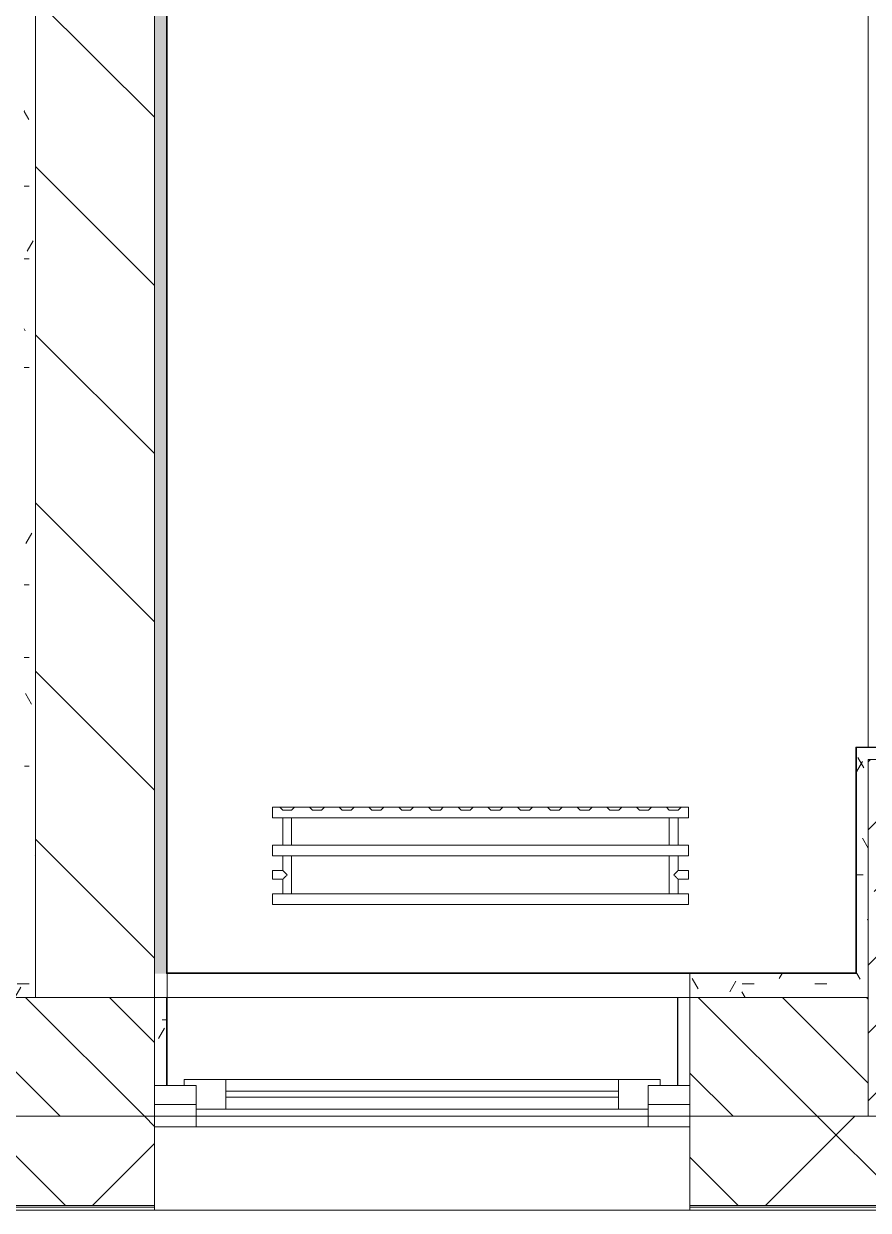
# Model space of a CAD drawing. Header units: millimetres. Extents: x -213911 to 415037, y -3642 to 107391.
# Drawn here: x 20555 to 21975, y 78928 to 80923 of the extents above; entities that cross this region are included whole.
import ezdxf

# ---------------------------------------------------------------- set-up
doc = ezdxf.new("R2010")
doc.units = ezdxf.units.MM
for name, color, linetype, lineweight in [('A-FLOR', 7, 'Continuous', 9), ('A-GLAZ', 7, 'Continuous', 9), ('A-GLAZ-1', 7, 'Continuous', 5), ('A-WALL', 7, 'Continuous', 5), ('I-WALL', 7, 'Continuous', 5), ('S-COLS', 7, 'Continuous', 9), ('S-COLS-1', 7, 'Continuous', 5)]:
    doc.layers.add(name, color=color, linetype=linetype, lineweight=lineweight)
for name, color, linetype, lineweight, true_color in [('A-WALL-1', 9, 'Continuous', 5, 0x808080), ('A-WALL-FNSH-1', 9, 'Continuous', 5, 0x808080), ('M-EQPM-1', 7, 'Continuous', 9, 0xb2b2b2)]:
    doc.layers.add(name, color=color, linetype=linetype, lineweight=lineweight, true_color=true_color)
pattern_1 = [(0, (0, 0), (243.84, 60.96), [20.117, -162.763, 20.117, -162.763, -975.36]), (0, (0, 0), (243.84, 60.96), [-365.76, 20.117, -345.643, 20.117, -162.763, -426.72]), (0, (0, 0), (243.84, 60.96), [-914.4, 20.117, -101.803, 20.117, -284.683]), (120, (91.44, 30.48), (-174.71291, 180.69163), [20.117, -162.763, 20.117, -162.763, -975.36]), (120, (91.44, 30.48), (-174.71291, 180.69163), [-365.76, 20.117, -345.643, 20.117, -162.763, -426.72]), (120, (91.44, 30.48), (-174.71291, 180.69163), [-914.4, 20.117, -101.803, 20.117, -284.683]), (240, (121.92, 152.4), (-69.12709, -241.65163), [20.117, -162.763, 20.117, -162.763, -975.36]), (240, (121.92, 152.4), (-69.12709, -241.65163), [-365.76, 20.117, -345.643, 20.117, -162.763, -426.72]), (240, (121.92, 152.4), (-69.12709, -241.65163), [-914.4, 20.117, -101.803, 20.117, -284.683])]

# ---------------------------------------------------------------- blocks, each defined once
blk = doc.blocks.new('120_Окно_СКБ_1Ст - 120_Окно_СКБ_1Ст 900х2500_h_-V46-Объем проектирования 1 этажа')
at = {"layer": 'A-GLAZ'}
for p, q in [((-450, -127), (-450, -57)), ((-450, -57), (-380, -57)), ((-380, -57), (-380, -127)), ((380, -127), (380, -57)), ((380, -57), (450, -57)), ((450, -57), (450, -127)), ((380, -87), (-380, -87)), ((-380, -87), (-380, -127)), ((-330, -137), (-330, -87)), ((330, -137), (330, -87)), ((380, -127), (380, -87)), ((-380, -127), (-450, -127)), ((-380, -127), (-400, -127)), ((-400, -127), (-400, -137)), ((-400, -137), (400, -137)), ((400, -137), (-400, -137)), ((450, -127), (380, -127)), ((400, -127), (380, -127)), ((400, -137), (400, -127))]:
    blk.add_line(p, q, dxfattribs=at)
at = {"layer": 'A-GLAZ-1'}
for p, q in [((450, -57), (-450, -57)), ((-330, -107), (330, -107)), ((330, -117), (-330, -117)), ((-430, -127), (-400, -127)), ((400, -127), (430, -127))]:
    blk.add_line(p, q, dxfattribs=at)
blk = doc.blocks.new('BSC_Колонна _Прямоугольная - 600х600-V154-Объем проектирования 1 этажа')
at = {"layer": 'S-COLS-1'}
h = blk.add_hatch(dxfattribs=at)
h.set_pattern_fill('FP_156', color=256, style=0, pattern_type=2)
h.set_pattern_definition([(45, (-22210, -200), (-114.0493, 114.0493), []), (45, (-22095.95, -200), (-114.0493, 114.0493), [201.613, -40.323, 6.706, -33.617])])
h.paths.add_polyline_path([(300, -300), (300, 300), (-300, 300), (-300, -300)])
for p, q in [((300, 300), (-300, 300)), ((-300, 300), (-300, -300)), ((300, -300), (300, 300)), ((-300, -300), (300, -300))]:
    blk.add_line(p, q, dxfattribs=at)
blk = doc.blocks.new('radiator_prado_classic_z_tip_30_po exemplyaru - Classic Z Тип 30-500-30677900-Объем проектирования 1 этажа')
at = {"layer": 'M-EQPM-1'}
for p, q in [((0, 228), (0, 210)), ((700, 228), (0, 228)), ((0, 210), (0, 228)), ((0, 228), (12.5, 228)), ((12.5, 228), (37.5, 228)), ((37.5, 228), (12.5, 228)), ((12.5, 228), (37.5, 228)), ((12.5, 228), (17.5, 223)), ((12.5, 228), (17.5, 223)), ((32.5, 223), (17.5, 223)), ((17.5, 223), (32.5, 223)), ((32.5, 223), (37.5, 228)), ((37.5, 228), (32.5, 223)), ((37.5, 228), (62.5, 228)), ((62.5, 228), (87.5, 228)), ((87.5, 228), (62.5, 228)), ((62.5, 228), (87.5, 228)), ((62.5, 228), (67.5, 223)), ((62.5, 228), (67.5, 223)), ((82.5, 223), (67.5, 223)), ((67.5, 223), (82.5, 223)), ((82.5, 223), (87.5, 228)), ((87.5, 228), (82.5, 223)), ((87.5, 228), (112.5, 228)), ((112.5, 228), (137.5, 228)), ((137.5, 228), (112.5, 228)), ((112.5, 228), (137.5, 228)), ((112.5, 228), (117.5, 223)), ((112.5, 228), (117.5, 223)), ((132.5, 223), (117.5, 223)), ((117.5, 223), (132.5, 223)), ((132.5, 223), (137.5, 228)), ((137.5, 228), (132.5, 223)), ((137.5, 228), (162.5, 228)), ((162.5, 228), (187.5, 228)), ((187.5, 228), (162.5, 228)), ((162.5, 228), (187.5, 228)), ((162.5, 228), (167.5, 223)), ((162.5, 228), (167.5, 223)), ((182.5, 223), (167.5, 223)), ((167.5, 223), (182.5, 223)), ((182.5, 223), (187.5, 228)), ((187.5, 228), (182.5, 223)), ((187.5, 228), (212.5, 228)), ((212.5, 228), (237.5, 228)), ((237.5, 228), (212.5, 228)), ((212.5, 228), (237.5, 228)), ((212.5, 228), (217.5, 223)), ((212.5, 228), (217.5, 223)), ((232.5, 223), (217.5, 223)), ((217.5, 223), (232.5, 223)), ((232.5, 223), (237.5, 228)), ((237.5, 228), (232.5, 223)), ((237.5, 228), (262.5, 228)), ((262.5, 228), (287.5, 228)), ((287.5, 228), (262.5, 228)), ((262.5, 228), (287.5, 228)), ((262.5, 228), (267.5, 223)), ((262.5, 228), (267.5, 223)), ((282.5, 223), (267.5, 223)), ((267.5, 223), (282.5, 223)), ((282.5, 223), (287.5, 228)), ((287.5, 228), (282.5, 223)), ((287.5, 228), (312.5, 228)), ((312.5, 228), (337.5, 228)), ((337.5, 228), (312.5, 228)), ((312.5, 228), (337.5, 228)), ((312.5, 228), (317.5, 223)), ((312.5, 228), (317.5, 223)), ((332.5, 223), (317.5, 223)), ((317.5, 223), (332.5, 223)), ((332.5, 223), (337.5, 228)), ((337.5, 228), (332.5, 223)), ((337.5, 228), (362.5, 228)), ((362.5, 228), (387.5, 228)), ((387.5, 228), (362.5, 228)), ((362.5, 228), (387.5, 228)), ((362.5, 228), (367.5, 223)), ((362.5, 228), (367.5, 223)), ((382.5, 223), (367.5, 223)), ((367.5, 223), (382.5, 223)), ((382.5, 223), (387.5, 228)), ((387.5, 228), (382.5, 223)), ((387.5, 228), (412.5, 228)), ((412.5, 228), (437.5, 228)), ((437.5, 228), (412.5, 228)), ((412.5, 228), (437.5, 228)), ((412.5, 228), (417.5, 223)), ((412.5, 228), (417.5, 223)), ((432.5, 223), (417.5, 223)), ((417.5, 223), (432.5, 223)), ((432.5, 223), (437.5, 228)), ((437.5, 228), (432.5, 223)), ((437.5, 228), (462.5, 228)), ((462.5, 228), (487.5, 228)), ((487.5, 228), (462.5, 228)), ((462.5, 228), (487.5, 228)), ((462.5, 228), (467.5, 223)), ((462.5, 228), (467.5, 223)), ((482.5, 223), (467.5, 223)), ((467.5, 223), (482.5, 223)), ((482.5, 223), (487.5, 228)), ((487.5, 228), (482.5, 223)), ((487.5, 228), (512.5, 228)), ((512.5, 228), (537.5, 228)), ((537.5, 228), (512.5, 228)), ((512.5, 228), (537.5, 228)), ((512.5, 228), (517.5, 223)), ((512.5, 228), (517.5, 223)), ((532.5, 223), (517.5, 223)), ((517.5, 223), (532.5, 223)), ((532.5, 223), (537.5, 228)), ((537.5, 228), (532.5, 223)), ((537.5, 228), (562.5, 228)), ((562.5, 228), (587.5, 228)), ((587.5, 228), (562.5, 228)), ((562.5, 228), (587.5, 228)), ((562.5, 228), (567.5, 223)), ((562.5, 228), (567.5, 223)), ((582.5, 223), (567.5, 223)), ((567.5, 223), (582.5, 223)), ((582.5, 223), (587.5, 228)), ((587.5, 228), (582.5, 223)), ((587.5, 228), (612.5, 228)), ((612.5, 228), (637.5, 228)), ((637.5, 228), (612.5, 228)), ((612.5, 228), (637.5, 228)), ((612.5, 228), (617.5, 223)), ((617.5, 223), (612.5, 228)), ((632.5, 223), (617.5, 223)), ((617.5, 223), (632.5, 223)), ((632.5, 223), (637.5, 228)), ((637.5, 228), (632.5, 223)), ((637.5, 228), (662.5, 228)), ((662.5, 228), (687.5, 228)), ((687.5, 228), (662.5, 228)), ((662.5, 228), (687.5, 228)), ((662.5, 228), (667.5, 223)), ((662.5, 228), (667.5, 223)), ((682.5, 223), (667.5, 223)), ((667.5, 223), (682.5, 223)), ((682.5, 223), (687.5, 228)), ((687.5, 228), (682.5, 223)), ((689.2, 228), (700, 228)), ((700, 210), (700, 228)), ((700, 228), (700, 210)), ((0, 210), (700, 210)), ((17.8, 210), (0, 210)), ((17.5, 210), (17.5, 164)), ((17.5, 210), (17.5, 164)), ((17.8, 210), (17.5, 210)), ((17.5, 210), (17.8, 210)), ((17.8, 210), (17.5, 210)), ((17.5, 210), (32.5, 210)), ((32.2, 210), (17.8, 210)), ((17.8, 210), (32.2, 210)), ((32.2, 210), (17.8, 210)), ((32.5, 210), (32.2, 210)), ((32.2, 210), (32.5, 210)), ((32.5, 210), (32.2, 210)), ((667.8, 210), (32.2, 210)), ((32.5, 164), (32.5, 210)), ((32.5, 164), (32.5, 210)), ((667.5, 210), (667.5, 164)), ((667.5, 210), (667.5, 164)), ((667.8, 210), (667.5, 210)), ((667.5, 210), (682.5, 210)), ((667.8, 210), (667.5, 210)), ((667.5, 210), (667.8, 210)), ((668.5, 210), (667.8, 210)), ((682.2, 210), (667.8, 210)), ((667.8, 210), (682.2, 210)), ((671.2, 210), (668.5, 210)), ((673.1, 210), (671.2, 210)), ((682.2, 210), (673.1, 210)), ((682.5, 210), (682.2, 210)), ((682.5, 210), (682.2, 210)), ((682.2, 210), (682.5, 210)), ((700, 210), (682.2, 210)), ((682.5, 164), (682.5, 210)), ((682.5, 164), (682.5, 210)), ((700, 164), (0, 164)), ((0, 164), (0, 146)), ((0, 146), (0, 164)), ((0, 164), (17.8, 164)), ((17.8, 164), (17.5, 164)), ((17.5, 164), (17.8, 164)), ((17.8, 164), (17.5, 164)), ((17.5, 164), (32.5, 164)), ((32.2, 164), (17.8, 164)), ((17.8, 164), (32.2, 164)), ((32.2, 164), (17.8, 164)), ((32.5, 164), (32.2, 164)), ((32.2, 164), (32.5, 164)), ((32.5, 164), (32.2, 164)), ((32.2, 164), (667.8, 164)), ((667.8, 164), (667.5, 164)), ((667.5, 164), (682.5, 164)), ((667.8, 164), (667.5, 164)), ((667.5, 164), (667.8, 164)), ((675, 164), (667.8, 164)), ((682.2, 164), (667.8, 164)), ((667.8, 164), (682.2, 164)), ((678.7, 164), (675, 164)), ((682.2, 164), (678.7, 164)), ((682.5, 164), (682.2, 164)), ((682.5, 164), (682.2, 164)), ((682.2, 164), (682.5, 164)), ((682.2, 164), (700, 164)), ((700, 146), (700, 164)), ((700, 164), (700, 146)), ((0, 146), (700, 146)), ((18.5, 146), (0, 146)), ((17.5, 146), (17.5, 121.5)), ((17.5, 146), (17.5, 121.5)), ((17.5, 146), (18.5, 146)), ((18.5, 146), (17.5, 146)), ((17.5, 146), (18.5, 146)), ((32.5, 146), (17.5, 146)), ((18.5, 146), (32.2, 146)), ((32.2, 146), (18.5, 146)), ((18.5, 146), (32.2, 146)), ((32.2, 146), (32.5, 146)), ((32.5, 146), (32.2, 146)), ((32.2, 146), (32.5, 146)), ((667.8, 146), (32.2, 146)), ((32.5, 82), (32.5, 146)), ((32.5, 82), (32.5, 146)), ((667.5, 146), (667.5, 82)), ((667.5, 146), (667.5, 82)), ((667.5, 146), (667.8, 146)), ((682.5, 146), (667.5, 146)), ((667.5, 146), (667.8, 146)), ((667.8, 146), (667.5, 146)), ((667.8, 146), (675, 146)), ((667.8, 146), (681.5, 146)), ((681.5, 146), (667.8, 146)), ((675, 146), (681.5, 146)), ((681.5, 146), (682.5, 146)), ((681.5, 146), (682.5, 146)), ((682.5, 146), (681.5, 146)), ((700, 146), (681.5, 146)), ((682.5, 121.5), (682.5, 146)), ((682.5, 121.5), (682.5, 146)), ((17.5, 121.5), (0, 121.5)), ((17.5, 121.5), (0, 121.5)), ((0, 121.5), (0, 120.5)), ((0, 106.5), (0, 121.5)), ((0, 120.5), (0, 107.5)), ((0, 120.5), (0, 119.3)), ((0, 114), (0, 120.5)), ((0, 120.5), (0, 120.5)), ((700, 121.5), (682.5, 121.5)), ((700, 121.5), (682.5, 121.5)), ((700, 121.5), (700, 106.5)), ((700, 120.5), (700, 121.5)), ((700, 121.5), (700, 120.5)), ((700, 120.5), (700, 121.5)), ((700, 107.5), (700, 120.5)), ((700, 120.5), (700, 107.5)), ((700, 107.5), (700, 120.5)), ((0, 119.3), (0, 117.8)), ((0, 117.8), (0, 114)), ((0, 114), (0, 110.3)), ((0, 107.5), (0, 114)), ((0, 110.3), (0, 108.7)), ((0, 108.7), (0, 107.5)), ((0, 107.5), (0, 106.5)), ((0, 107.5), (0, 107.5)), ((0, 106.5), (17.5, 106.5)), ((0, 106.5), (17.5, 106.5)), ((17.5, 106.5), (17.5, 82)), ((17.5, 106.5), (17.5, 82)), ((682.5, 82), (682.5, 106.5)), ((682.5, 106.5), (700, 106.5)), ((682.5, 82), (682.5, 106.5)), ((682.5, 106.5), (700, 106.5)), ((700, 106.5), (700, 107.5)), ((700, 107.5), (700, 106.5)), ((700, 106.5), (700, 107.5)), ((700, 82), (0, 82)), ((0, 82), (0, 64)), ((0, 64), (0, 82)), ((0, 82), (18.5, 82)), ((18.5, 82), (17.5, 82)), ((17.5, 82), (18.5, 82)), ((18.5, 82), (17.5, 82)), ((17.5, 82), (32.5, 82)), ((32.2, 82), (18.5, 82)), ((18.5, 82), (32.2, 82)), ((32.2, 82), (18.5, 82)), ((32.5, 82), (32.2, 82)), ((32.2, 82), (32.5, 82)), ((32.5, 82), (32.2, 82)), ((32.2, 82), (667.8, 82)), ((667.8, 82), (667.5, 82)), ((667.5, 82), (682.5, 82)), ((667.8, 82), (667.5, 82)), ((667.5, 82), (667.8, 82)), ((669.7, 82), (667.8, 82)), ((681.5, 82), (667.8, 82)), ((667.8, 82), (681.5, 82)), ((681.5, 82), (669.7, 82)), ((682.5, 82), (681.5, 82)), ((682.5, 82), (681.5, 82)), ((681.5, 82), (682.5, 82)), ((681.5, 82), (700, 82)), ((700, 64), (700, 82)), ((700, 82), (700, 64)), ((700, 64), (0, 64)), ((0, 64), (700, 64))]:
    blk.add_line(p, q, dxfattribs=at)
for points, knots in [([(18.5, 120.5), (18.4, 120.6), (18.3, 120.7), (18.1, 120.9), (17.9, 121.1), (17.8, 121.2), (17.7, 121.3), (17.5, 121.5), (17.5, 121.5), (17.5, 121.5)], [0.7142857, 0.7142857, 0.7142857, 0.7142857, 0.75, 0.7857143, 0.8214286, 0.8571429, 0.8928571, 0.9285714, 1, 1, 1, 1]), ([(17.5, 121.5), (17.5, 121.5), (17.5, 121.5), (17.7, 121.3), (17.8, 121.2), (17.9, 121.1), (18.1, 120.9), (18.3, 120.7), (18.4, 120.6), (18.5, 120.5)], [0, 0, 0, 0, 0.0714286, 0.1071429, 0.1428571, 0.1785714, 0.2142857, 0.25, 0.2857143, 0.2857143, 0.2857143, 0.2857143]), ([(17.5, 121.5), (17.5, 121.5), (17.5, 121.5), (17.7, 121.3), (17.8, 121.2), (17.9, 121.1), (18.1, 120.9), (18.3, 120.7), (18.4, 120.6), (18.5, 120.5)], [0, 0, 0, 0, 0.0714286, 0.1071429, 0.1428571, 0.1785714, 0.2142857, 0.25, 0.2857143, 0.2857143, 0.2857143, 0.2857143]), ([(25, 114), (24.5, 114.5), (23.6, 115.4), (22.4, 116.6), (21.6, 117.4), (21.1, 117.9), (20.8, 118.2), (20.5, 118.5), (20.2, 118.8), (19.8, 119.1), (19.6, 119.4), (19.3, 119.7), (19, 120), (18.7, 120.3), (18.5, 120.5), (18.3, 120.7), (18.1, 120.9), (17.9, 121.1), (17.8, 121.2), (17.7, 121.3), (17.5, 121.5), (17.5, 121.5), (17.5, 121.5)], [0, 0, 0, 0, 0.142857, 0.285714, 0.357143, 0.392857, 0.428571, 0.464286, 0.5, 0.535714, 0.571429, 0.607143, 0.642857, 0.678571, 0.714286, 0.75, 0.785714, 0.821429, 0.857143, 0.892857, 0.928571, 1, 1, 1, 1]), ([(675, 114), (675.5, 114.5), (676.4, 115.4), (677.6, 116.6), (678.4, 117.4), (678.9, 117.9), (679.2, 118.2), (679.5, 118.5), (679.8, 118.8), (680.1, 119.2), (680.4, 119.4), (680.7, 119.7), (681, 120), (681.3, 120.3), (681.5, 120.5), (681.7, 120.7), (681.9, 120.9), (682.1, 121.1), (682.2, 121.2), (682.3, 121.3), (682.5, 121.5), (682.5, 121.5), (682.5, 121.5)], [0, 0, 0, 0, 0.142857, 0.285714, 0.357143, 0.392857, 0.428571, 0.464286, 0.5, 0.535714, 0.571429, 0.607143, 0.642857, 0.678571, 0.714286, 0.75, 0.785714, 0.821429, 0.857143, 0.892857, 0.928571, 1, 1, 1, 1]), ([(682.5, 121.5), (682.5, 121.5), (682.5, 121.5), (682.3, 121.3), (682.2, 121.2), (682.1, 121.1), (681.9, 120.9), (681.7, 120.7), (681.6, 120.6), (681.5, 120.5)], [0, 0, 0, 0, 0.0714286, 0.1071429, 0.1428571, 0.1785714, 0.2142857, 0.25, 0.2857143, 0.2857143, 0.2857143, 0.2857143]), ([(682.5, 121.5), (682.5, 121.5), (682.5, 121.5), (682.3, 121.3), (682.2, 121.2), (682.1, 121.1), (681.9, 120.9), (681.7, 120.7), (681.6, 120.6), (681.5, 120.5)], [0, 0, 0, 0, 0.0714286, 0.1071429, 0.1428571, 0.1785714, 0.2142857, 0.25, 0.2857143, 0.2857143, 0.2857143, 0.2857143]), ([(681.5, 120.5), (681.6, 120.6), (681.7, 120.7), (681.9, 120.9), (682.1, 121.1), (682.2, 121.2), (682.3, 121.3), (682.5, 121.5), (682.5, 121.5), (682.5, 121.5)], [0.7142857, 0.7142857, 0.7142857, 0.7142857, 0.75, 0.7857143, 0.8214286, 0.8571429, 0.8928571, 0.9285714, 1, 1, 1, 1]), ([(17.5, 106.5), (17.5, 106.5), (17.5, 106.5), (17.7, 106.7), (17.8, 106.8), (17.9, 106.9), (18.1, 107.1), (18.3, 107.3), (18.5, 107.5), (18.7, 107.7), (19, 108), (19.3, 108.3), (19.6, 108.6), (19.8, 108.9), (20.3, 109.3), (20.7, 109.7), (21.1, 110.1), (21.6, 110.6), (22.4, 111.4), (23.6, 112.6), (24.5, 113.5), (25, 114)], [0, 0, 0, 0, 0.071429, 0.107143, 0.142857, 0.178571, 0.214286, 0.25, 0.285714, 0.321429, 0.357143, 0.392857, 0.428571, 0.464286, 0.5, 0.571429, 0.607143, 0.642857, 0.714286, 0.857143, 1, 1, 1, 1]), ([(17.5, 106.5), (17.5, 106.5), (17.5, 106.5), (17.7, 106.7), (17.8, 106.8), (17.9, 106.9), (18.1, 107.1), (18.3, 107.3), (18.4, 107.4), (18.5, 107.5)], [0, 0, 0, 0, 0.0714286, 0.1071429, 0.1428571, 0.1785714, 0.2142857, 0.25, 0.2857143, 0.2857143, 0.2857143, 0.2857143]), ([(18.5, 107.5), (18.4, 107.4), (18.3, 107.3), (18.1, 107.1), (17.9, 106.9), (17.8, 106.8), (17.7, 106.7), (17.5, 106.5), (17.5, 106.5), (17.5, 106.5)], [0.7142857, 0.7142857, 0.7142857, 0.7142857, 0.75, 0.7857143, 0.8214286, 0.8571429, 0.8928571, 0.9285714, 1, 1, 1, 1]), ([(18.5, 107.5), (18.4, 107.4), (18.3, 107.3), (18.1, 107.1), (17.9, 106.9), (17.8, 106.8), (17.7, 106.7), (17.5, 106.5), (17.5, 106.5), (17.5, 106.5)], [0.7142857, 0.7142857, 0.7142857, 0.7142857, 0.75, 0.7857143, 0.8214286, 0.8571429, 0.8928571, 0.9285714, 1, 1, 1, 1]), ([(22.1, 116.9), (21.9, 117.1), (21.6, 117.4), (21.1, 117.9), (20.8, 118.2), (20.5, 118.5), (20.2, 118.8), (19.9, 119.2), (19.7, 119.3), (19.6, 119.4)], [0.2857143, 0.2857143, 0.2857143, 0.2857143, 0.3571429, 0.3928571, 0.4285714, 0.4642857, 0.5, 0.5357143, 0.5714286, 0.5714286, 0.5714286, 0.5714286]), ([(19.6, 119.4), (19.7, 119.3), (19.9, 119.2), (20.3, 118.7), (20.7, 118.3), (21.1, 117.9), (21.6, 117.4), (21.9, 117.1), (22.1, 116.9)], [0.4285714, 0.4285714, 0.4285714, 0.4285714, 0.4642857, 0.5, 0.5714286, 0.6071429, 0.6428571, 0.7142857, 0.7142857, 0.7142857, 0.7142857]), ([(19.6, 119.4), (19.7, 119.3), (19.8, 119.1), (20.3, 118.7), (20.7, 118.3), (21.1, 117.9), (21.6, 117.4), (21.9, 117.1), (22.1, 116.9)], [0.4285714, 0.4285714, 0.4285714, 0.4285714, 0.4642857, 0.5, 0.5714286, 0.6071429, 0.6428571, 0.7142857, 0.7142857, 0.7142857, 0.7142857]), ([(19.6, 108.6), (19.7, 108.7), (19.9, 108.8), (20.3, 109.3), (20.7, 109.7), (21.1, 110.1), (21.6, 110.6), (21.9, 110.9), (22.1, 111.1)], [0.4285714, 0.4285714, 0.4285714, 0.4285714, 0.4642857, 0.5, 0.5714286, 0.6071429, 0.6428571, 0.7142857, 0.7142857, 0.7142857, 0.7142857]), ([(22.1, 111.1), (21.9, 110.9), (21.6, 110.6), (21.1, 110.1), (20.8, 109.8), (20.5, 109.5), (20.2, 109.2), (19.9, 108.8), (19.7, 108.7), (19.6, 108.6)], [0.2857143, 0.2857143, 0.2857143, 0.2857143, 0.3571429, 0.3928571, 0.4285714, 0.4642857, 0.5, 0.5357143, 0.5714286, 0.5714286, 0.5714286, 0.5714286]), ([(22.1, 111.1), (21.9, 110.9), (21.6, 110.6), (21.1, 110.1), (20.8, 109.8), (20.5, 109.5), (20.2, 109.2), (19.8, 108.9), (19.7, 108.7), (19.6, 108.6)], [0.2857143, 0.2857143, 0.2857143, 0.2857143, 0.3571429, 0.3928571, 0.4285714, 0.4642857, 0.5, 0.5357143, 0.5714286, 0.5714286, 0.5714286, 0.5714286]), ([(682.5, 106.5), (682.5, 106.5), (682.5, 106.5), (682.3, 106.7), (682.2, 106.8), (682.1, 106.9), (681.9, 107.1), (681.7, 107.3), (681.5, 107.5), (681.3, 107.7), (681, 108), (680.7, 108.3), (680.4, 108.6), (680.1, 108.8), (679.7, 109.3), (679.3, 109.7), (678.9, 110.1), (678.4, 110.6), (677.6, 111.4), (676.4, 112.6), (675.5, 113.5), (675, 114)], [0, 0, 0, 0, 0.071429, 0.107143, 0.142857, 0.178571, 0.214286, 0.25, 0.285714, 0.321429, 0.357143, 0.392857, 0.428571, 0.464286, 0.5, 0.571429, 0.607143, 0.642857, 0.714286, 0.857143, 1, 1, 1, 1]), ([(680.4, 119.4), (680.3, 119.3), (680.1, 119.2), (679.7, 118.7), (679.3, 118.3), (678.9, 117.9), (678.4, 117.4), (678.1, 117.1), (677.9, 116.9)], [0.4285714, 0.4285714, 0.4285714, 0.4285714, 0.4642857, 0.5, 0.5714286, 0.6071429, 0.6428571, 0.7142857, 0.7142857, 0.7142857, 0.7142857]), ([(680.4, 119.4), (680.3, 119.3), (680.1, 119.2), (679.7, 118.7), (679.3, 118.3), (678.9, 117.9), (678.4, 117.4), (678.1, 117.1), (677.9, 116.9)], [0.4285714, 0.4285714, 0.4285714, 0.4285714, 0.4642857, 0.5, 0.5714286, 0.6071429, 0.6428571, 0.7142857, 0.7142857, 0.7142857, 0.7142857]), ([(677.9, 116.9), (678.1, 117.1), (678.4, 117.4), (678.9, 117.9), (679.2, 118.2), (679.5, 118.5), (679.8, 118.8), (680.1, 119.2), (680.3, 119.3), (680.4, 119.4)], [0.2857143, 0.2857143, 0.2857143, 0.2857143, 0.3571429, 0.3928571, 0.4285714, 0.4642857, 0.5, 0.5357143, 0.5714286, 0.5714286, 0.5714286, 0.5714286]), ([(677.9, 111.1), (678.1, 110.9), (678.4, 110.6), (678.9, 110.1), (679.2, 109.8), (679.5, 109.5), (679.8, 109.2), (680.1, 108.8), (680.3, 108.7), (680.4, 108.6)], [0.2857143, 0.2857143, 0.2857143, 0.2857143, 0.3571429, 0.3928571, 0.4285714, 0.4642857, 0.5, 0.5357143, 0.5714286, 0.5714286, 0.5714286, 0.5714286]), ([(677.9, 111.1), (678.1, 110.9), (678.4, 110.6), (678.9, 110.1), (679.2, 109.8), (679.5, 109.5), (679.8, 109.2), (680.1, 108.8), (680.3, 108.7), (680.4, 108.6)], [0.2857143, 0.2857143, 0.2857143, 0.2857143, 0.3571429, 0.3928571, 0.4285714, 0.4642857, 0.5, 0.5357143, 0.5714286, 0.5714286, 0.5714286, 0.5714286]), ([(680.4, 108.6), (680.3, 108.7), (680.1, 108.8), (679.7, 109.3), (679.3, 109.7), (678.9, 110.1), (678.4, 110.6), (678.1, 110.9), (677.9, 111.1)], [0.4285714, 0.4285714, 0.4285714, 0.4285714, 0.4642857, 0.5, 0.5714286, 0.6071429, 0.6428571, 0.7142857, 0.7142857, 0.7142857, 0.7142857]), ([(681.5, 107.5), (681.6, 107.4), (681.7, 107.3), (681.9, 107.1), (682.1, 106.9), (682.2, 106.8), (682.3, 106.7), (682.5, 106.5), (682.5, 106.5), (682.5, 106.5)], [0.7142857, 0.7142857, 0.7142857, 0.7142857, 0.75, 0.7857143, 0.8214286, 0.8571429, 0.8928571, 0.9285714, 1, 1, 1, 1]), ([(681.5, 107.5), (681.6, 107.4), (681.7, 107.3), (681.9, 107.1), (682.1, 106.9), (682.2, 106.8), (682.3, 106.7), (682.5, 106.5), (682.5, 106.5), (682.5, 106.5)], [0.7142857, 0.7142857, 0.7142857, 0.7142857, 0.75, 0.7857143, 0.8214286, 0.8571429, 0.8928571, 0.9285714, 1, 1, 1, 1]), ([(682.5, 106.5), (682.5, 106.5), (682.5, 106.5), (682.3, 106.7), (682.2, 106.8), (682.1, 106.9), (681.9, 107.1), (681.7, 107.3), (681.6, 107.4), (681.5, 107.5)], [0, 0, 0, 0, 0.0714286, 0.1071429, 0.1428571, 0.1785714, 0.2142857, 0.25, 0.2857143, 0.2857143, 0.2857143, 0.2857143])]:
    blk.add_open_spline(points, degree=3, knots=knots, dxfattribs=at)
for points in [[(19.6, 119.4), (19.5, 119.5), (19.3, 119.7), (19, 120), (18.7, 120.3), (18.6, 120.4), (18.5, 120.5)], [(18.5, 120.5), (18.6, 120.4), (18.7, 120.3), (19, 120), (19.3, 119.7), (19.5, 119.5), (19.6, 119.4)], [(18.5, 120.5), (18.6, 120.4), (18.7, 120.3), (19, 120), (19.3, 119.7), (19.5, 119.5), (19.6, 119.4)], [(681.5, 120.5), (681.4, 120.4), (681.3, 120.3), (681, 120), (680.7, 119.7), (680.5, 119.5), (680.4, 119.4)], [(681.5, 120.5), (681.4, 120.4), (681.3, 120.3), (681, 120), (680.7, 119.7), (680.5, 119.5), (680.4, 119.4)], [(680.4, 119.4), (680.5, 119.5), (680.7, 119.7), (681, 120), (681.3, 120.3), (681.4, 120.4), (681.5, 120.5)], [(18.5, 107.5), (18.6, 107.6), (18.7, 107.7), (19, 108), (19.3, 108.3), (19.5, 108.5), (19.6, 108.6)], [(19.6, 108.6), (19.5, 108.5), (19.3, 108.3), (19, 108), (18.7, 107.7), (18.6, 107.6), (18.5, 107.5)], [(19.6, 108.6), (19.5, 108.5), (19.3, 108.3), (19, 108), (18.7, 107.7), (18.6, 107.6), (18.5, 107.5)], [(25, 114), (24.5, 114.5), (23.6, 115.4), (22.6, 116.4), (22.1, 116.9)], [(22.1, 116.9), (22.6, 116.4), (23.6, 115.4), (24.5, 114.5), (25, 114)], [(22.1, 116.9), (22.6, 116.4), (23.6, 115.4), (24.5, 114.5), (25, 114)], [(22.1, 111.1), (22.6, 111.6), (23.6, 112.6), (24.5, 113.5), (25, 114)], [(25, 114), (24.5, 113.5), (23.6, 112.6), (22.6, 111.6), (22.1, 111.1)], [(25, 114), (24.5, 113.5), (23.6, 112.6), (22.6, 111.6), (22.1, 111.1)], [(677.9, 116.9), (677.4, 116.4), (676.4, 115.4), (675.5, 114.5), (675, 114)], [(677.9, 116.9), (677.4, 116.4), (676.4, 115.4), (675.5, 114.5), (675, 114)], [(675, 114), (675.5, 114.5), (676.4, 115.4), (677.4, 116.4), (677.9, 116.9)], [(675, 114), (675.5, 113.5), (676.4, 112.6), (677.4, 111.6), (677.9, 111.1)], [(675, 114), (675.5, 113.5), (676.4, 112.6), (677.4, 111.6), (677.9, 111.1)], [(677.9, 111.1), (677.4, 111.6), (676.4, 112.6), (675.5, 113.5), (675, 114)], [(680.4, 108.6), (680.5, 108.5), (680.7, 108.3), (681, 108), (681.3, 107.7), (681.4, 107.6), (681.5, 107.5)], [(680.4, 108.6), (680.5, 108.5), (680.7, 108.3), (681, 108), (681.3, 107.7), (681.4, 107.6), (681.5, 107.5)], [(681.5, 107.5), (681.4, 107.6), (681.3, 107.7), (681, 108), (680.7, 108.3), (680.5, 108.5), (680.4, 108.6)]]:
    blk.add_open_spline(points, degree=3, dxfattribs=at)
blk = doc.blocks.new('1floor')
at = {"layer": 'A-WALL'}
h = blk.add_hatch(dxfattribs=at)
h.set_pattern_fill('FP_2', color=256, style=0, pattern_type=2)
h.set_pattern_definition([(135, (0, 0), (-70.71068, -70.71068), [])])
h.paths.add_polyline_path([(7660, -100), (7660, 100), (6830, 100), (6830, -100)])
h.paths.add_polyline_path([(19360, -100), (20710, -100), (20710, 100), (19360, 100), (19360, -80)])
h.paths.add_polyline_path([(14860, -100), (15610, -100), (15610, 100), (14860, 100), (14860, -80)])
h.paths.add_polyline_path([(16510, -100), (16660, -100), (16660, 100), (16510, 100), (16510, -98)])
h.paths.add_polyline_path([(21610, -100), (21910, -100), (21910, 100), (21610, 100), (21610, -80)])
h.paths.add_polyline_path([(9910, -100), (9910, 100), (9159.7, 100), (9159.7, -100), (9359.7, -100)])
h.paths.add_polyline_path([(22510, -100), (22635, -100), (22635, 100), (22510, 100), (22510, -80)])
h.paths.add_polyline_path([(12055.6, -100), (12160, -100), (12160, 100), (12010, 100), (12010, -100)])
h.paths.add_polyline_path([(27310, -100), (28309.7, -100), (28309.7, 100), (27310, 100), (27310, -80)])
h.paths.add_polyline_path([(26410, -100), (26410, 100), (26160, 100), (26160, -100)])
h.paths.add_polyline_path([(25435, -100), (25560, -100), (25560, 100), (25435, 100), (25435, -80)])
h = blk.add_hatch(dxfattribs=at)
h.set_pattern_fill('FP_24', color=256, style=0, pattern_type=2)
h.set_pattern_definition([(45, (0, 0), (-141.42136, 141.42136), []), (135, (0, 0), (-141.42136, -141.42136), [])])
h.paths.add_polyline_path([(75692.1, -250), (75700, -250), (75700, -100), (73980, -100), (73980, -250), (75480, -250)])
h.paths.add_polyline_path([(70660, -250), (70660, -100), (67060, -100), (67060, -250), (69821.4, -250)])
h.paths.add_polyline_path([(72236.1, -250), (72280, -250), (72280, -100), (71560, -101.8), (71560, -250), (72080, -250)])
h.paths.add_polyline_path([(65160, -250), (66160, -250), (66160, -100), (65160, -100), (65160, -118)])
h.paths.add_polyline_path([(63710, -250), (64260, -250), (64260, -100), (63710, -100), (63710, -121.3)])
h.paths.add_polyline_path([(60910, -250), (61610, -250), (61610, -100), (60910, -100), (60910, -128.3)])
h.paths.add_polyline_path([(60010, -250), (60010, -100), (59260, -100), (59260, -250)])
h.paths.add_polyline_path([(57160, -250), (57160, -100), (56410, -100), (56410, -250)])
h.paths.add_polyline_path([(53310, -250), (53310, -100), (51871.5, -100), (51871.5, -250)])
h.paths.add_polyline_path([(49771.5, -250), (49771.5, -100), (49060, -100), (49060, -250), (49190.7, -250)])
h.paths.add_polyline_path([(48160, -250), (48160, -100), (47410, -100), (47410, -250)])
h.paths.add_polyline_path([(44310, -250), (44310, -100), (42737.5, -100), (42737.5, -250)])
h.paths.add_polyline_path([(38875.4, -250), (39040, -250), (39040, -100), (37990, -100), (37990, -250)])
h.paths.add_polyline_path([(40637.5, -250), (40637.5, -100), (39940, -100), (39940, -250)])
h.paths.add_polyline_path([(36812.3, -250), (37090, -250), (37090, -100), (35970, -100), (35970, -250)])
h.paths.add_polyline_path([(33870, -250), (33870, -100), (33010, -100), (33010, -250)])
h.paths.add_polyline_path([(30210, -250), (30210, -100), (29209.7, -100), (29209.7, -250)])
h.paths.add_polyline_path([(28309.7, -250), (28309.7, -100), (27310, -100), (27310, -250)])
h.paths.add_polyline_path([(26410, -250), (26410, -100), (25435, -100), (25435, -250)])
h.paths.add_polyline_path([(22635, -250), (22635, -100), (21610, -100), (21610, -250)])
h.paths.add_polyline_path([(19360, -250), (20710, -250), (20710, -100), (19360, -100), (19360, -231.6)])
h.paths.add_polyline_path([(17260, -250), (17260, -100), (16510, -100), (16510, -250)])
h.paths.add_polyline_path([(14860, -250), (15610, -250), (15610, -100), (14860, -100), (14860, -242.8)])
h.paths.add_polyline_path([(12055.6, -250), (12760, -248), (12760, -100), (12010, -100), (12010, -250)])
h.paths.add_polyline_path([(7929.4, -250), (8259.7, -250), (8259.7, -100), (6830, -100), (6830, -250), (7660, -250)])
h.paths.add_polyline_path([(9159.7, -250), (9910, -250), (9910, -100), (9159.7, -100), (9159.7, -118)])
h.paths.add_polyline_path([(110, -250), (3730, -250), (3730, -100), (-260, -100), (-260, -250), (-110, -250)])
at = {"layer": 'I-WALL'}
h = blk.add_hatch(dxfattribs=at)
h.set_pattern_fill('FP_23', color=256, style=0, pattern_type=2)
h.set_pattern_definition([(135, (0, 0), (-141.4214, -141.4214), [])])
h.paths.add_polyline_path([(20710, 100), (20710, 7680), (20510, 7680), (20510, 100)])
h = blk.add_hatch(dxfattribs=at)
h.set_pattern_fill('FP_191', color=256, style=0, pattern_type=2)
h.set_pattern_definition(pattern_1)
h.paths.add_polyline_path([(20730, 140), (20729, 7660), (20710, 7680), (20710, 140)])
h.paths.add_polyline_path([(20730, 7660), (20730, 7680), (20710, 7680)])
h = blk.add_hatch(dxfattribs=at)
h.set_pattern_fill('FP_191', color=256, style=0, pattern_type=2)
h.set_pattern_definition(pattern_1)
h.paths.add_polyline_path([(20510, 100), (20510, 4370), (20490, 4370), (20491.1, 138.7), (20500.2, 120)])
h.paths.add_polyline_path([(20510, 100), (20490, 138.6), (20490, 100)])
h = blk.add_hatch(dxfattribs=at)
h.set_pattern_fill('FP_191', color=256, style=0, pattern_type=2)
h.set_pattern_definition(pattern_1)
h.paths.add_polyline_path([(21910, 140), (21910, 520), (21890, 520), (21890, 141), (21895.2, 140.7)])
h = blk.add_hatch(dxfattribs=at)
h.set_pattern_fill('FP_191', color=256, style=0, pattern_type=2)
h.set_pattern_definition(pattern_1)
h.paths.add_polyline_path([(19919.1, 100), (20490, 100), (20490, 140), (19360, 140), (19360, 100)])
h.paths.add_polyline_path([(17280, 100), (17281, 100), (17280, 140), (17260, 140), (17260, 100)])
h = blk.add_hatch(dxfattribs=at)
h.set_pattern_fill('FP_191', color=256, style=0, pattern_type=2)
h.set_pattern_definition(pattern_1)
h.paths.add_polyline_path([(21610, 100), (21910, 100), (21910, 140), (21610, 140), (21610, 120)])
h.paths.add_polyline_path([(20710, 100), (20731, 100), (20730, 140), (20710, 140), (20710, 120)])
h = blk.add_hatch(dxfattribs=at)
h.set_pattern_fill('FP_191', color=256, style=0, pattern_type=2)
h.set_pattern_definition(pattern_1)
h.paths.add_polyline_path([(20730, -48), (20730, 100), (20710, 100), (20710, -48)])
at = {"layer": 'A-FLOR'}
for p, q in [((20730, 140), (20730, 7659)), ((21910, 520), (21910, 3600)), ((22655, 520), (21890, 520)), ((21890, 520), (21890, 141))]:
    blk.add_line(p, q, dxfattribs=at)
at = {"layer": 'A-WALL'}
for p, q in [((20730, 140), (20731, 140)), ((21890, 140), (21610, 140)), ((21910, -100), (14860, -100)), ((19360, -250), (20710, -250)), ((19360, -253), (20710, -253)), ((21610, -258), (20710, -258)), ((21610, -250), (22635, -250)), ((21610, -253), (22635, -253))]:
    blk.add_line(p, q, dxfattribs=at)
at = {"layer": 'A-WALL-1'}
for p, q in [((20710, -250), (20710, 7680)), ((20510, 4390), (20510, 100)), ((20731, 100), (20731, 140)), ((21610, 140), (21610, -250)), ((21890, 141), (21890, 140)), ((19340, 100), (20730, 100)), ((20730, -48), (20730, 100)), ((21590, 100), (21910, 100)), ((21590, 100), (21590, -48)), ((20710, -48), (20730, -48)), ((21590, -48), (21610, -48))]:
    blk.add_line(p, q, dxfattribs=at)
at = {"layer": 'A-WALL-FNSH-1'}
for p, q in [((20731, 141), (20731, 7659)), ((21889, 521), (21889, 141)), ((22656, 521), (21889, 521)), ((21610, 141), (21610, 140)), ((21610, 141), (21890, 141)), ((20731, 100), (20730, 100)), ((20731, -48), (20731, 100)), ((21589, 100), (21589, -48)), ((21590, 100), (21589, 100)), ((20730, -48), (20731, -48)), ((21589, -48), (21590, -48)), ((19360, -258), (20710, -258)), ((20710, -258), (20710, -250)), ((21610, -250), (21610, -258)), ((21610, -258), (22635, -258))]:
    blk.add_line(p, q, dxfattribs=at)
at = {"layer": 'I-WALL'}
for p, q in [((20731, 141), (20731, 140)), ((20731, 141), (21610, 141)), ((20731, 140), (21610, 140)), ((21589, 100), (20731, 100)), ((20780, -80), (20710, -80)), ((21610, -80), (21540, -80))]:
    blk.add_line(p, q, dxfattribs=at)
at = {"layer": 'A-GLAZ', "color": 3, "rotation": 180}
blk.add_blockref('120_Окно_СКБ_1Ст - 120_Окно_СКБ_1Ст 900х2500_h_-V46-Объем проектирования 1 этажа', (21160, -175), dxfattribs=at)
at = {"layer": 'M-EQPM-1'}
blk.add_blockref('radiator_prado_classic_z_tip_30_po exemplyaru - Classic Z Тип 30-500-30677900-Объем проектирования 1 этажа', (20908, 192), dxfattribs=at)
at = {"layer": 'S-COLS'}
blk.add_blockref('BSC_Колонна _Прямоугольная - 600х600-V154-Объем проектирования 1 этажа', (22210, 200), dxfattribs=at)

msp = doc.modelspace()

# ---------------------------------------------------------------- block references
msp.add_blockref('1floor', (64.7, 79186.1))

doc.saveas('drawing.dxf')
